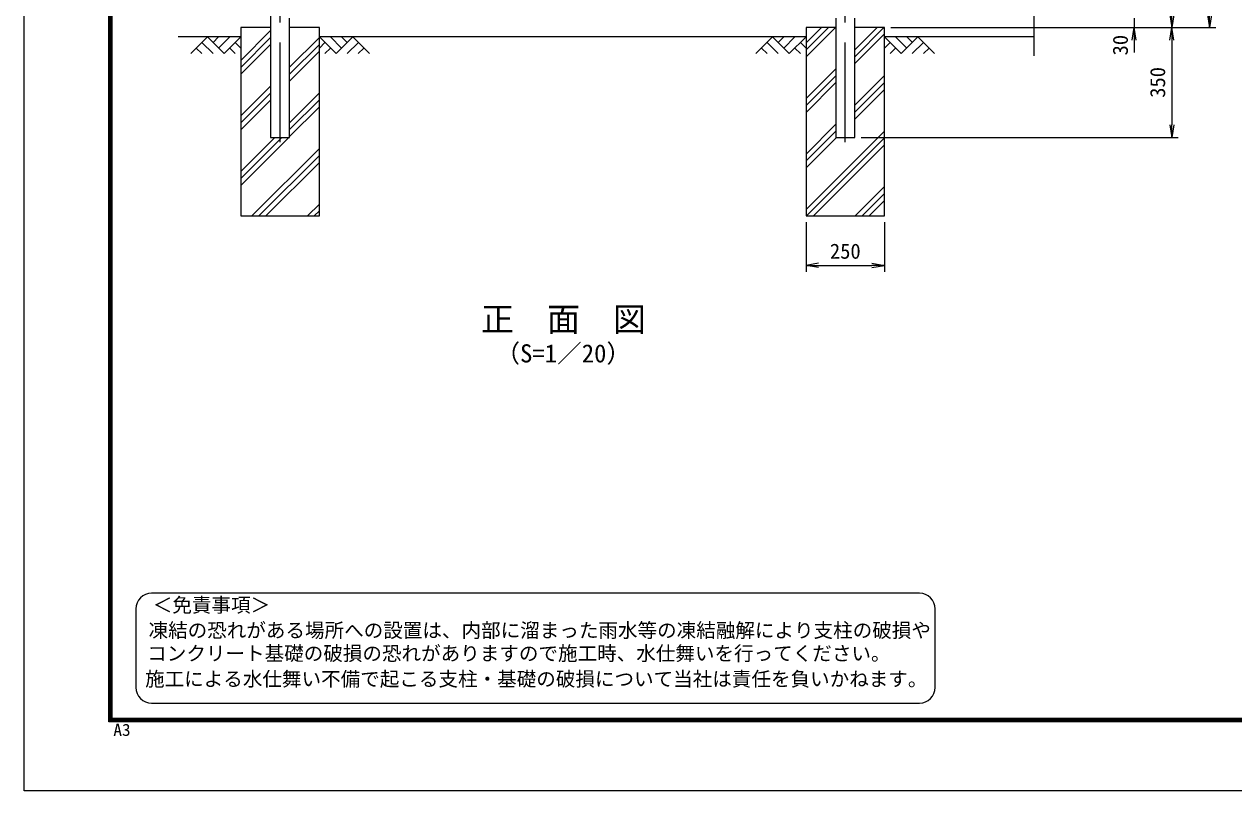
# Model space of a CAD drawing. Units: millimetres, scale not verified. Extents: x -4200 to 4200, y -2970 to 2970.
# Drawn here: x -4200 to -348, y -2970 to -530 of the extents above; entities that cross this region are included whole.
import ezdxf
from ezdxf.enums import TextEntityAlignment as Align

# ---------------------------------------------------------------- set-up
doc = ezdxf.new("R2010")
doc.units = ezdxf.units.MM
doc.header["$LTSCALE"] = 10
doc.linetypes.add('USER1', pattern=[50.8, 31.75, -6.35, 6.35, -6.35])
for name, color, linetype, lineweight in [('0-0_D-STR1', 1, 'Continuous', 25), ('0-2_D-BMK', 2, 'USER1', 13), ('0-4_D-STR-DIM', 7, 'Continuous', 13), ('0-5_0', 7, 'Continuous', 25), ('0-7_D-DCR-HCH', 7, 'Continuous', 13), ('0-8_D-STR4', 7, 'Continuous', 25), ('0-9_D-BGD', 7, 'Continuous', 25), ('0-B_D-TTL-TXT', 7, 'Continuous', 25), ('0-C_D-TTL', 7, 'Continuous', 25)]:
    doc.layers.add(name, color=color, linetype=linetype, lineweight=lineweight)
doc.styles.add('ＭＳ ゴシック', font='')
doc.styles.get('ＭＳ ゴシック').set_extended_font_data('MS Gothic')

# ---------------------------------------------------------------- blocks, each defined once
blk = doc.blocks.new('_Open')
at = {"layer": '0-5_0'}
blk.add_line((-10, 1.667), (0, 0), dxfattribs=at)
blk.add_lwpolyline([(-10, -1.667), (0, 0), (-10, 0)], dxfattribs=at)

msp = doc.modelspace()

# ---------------------------------------------------------------- linework, layer by layer
at = {"layer": '0-0_D-STR1'}
for points in [[(-3415.22, 1916.44), (-3415.22, -890), (-3354.72, -890), (-3354.72, -510)], [(-1615.22, -510), (-1615.22, -890), (-1554.72, -890), (-1554.72, -510)]]:
    msp.add_lwpolyline(points, dxfattribs=at)
at = {"layer": '0-2_D-BMK'}
for p, q in [((-3384.97, -905), (-3384.97, 1945)), ((-1584.97, -905), (-1584.97, 1945))]:
    msp.add_line(p, q, dxfattribs=at)
at = {"layer": '0-4_D-STR-DIM'}
for p, q in [((-984.97, 449.35), (-984.97, -630)), ((-664.97, -510), (-664.97, -540)), ((-1439.97, -540), (-644.97, -540)), ((-1439.97, -540), (-404.97, -540)), ((-1439.97, -540), (-524.97, -540)), ((-1439.97, -540), (-524.97, -540)), ((-664.97, -580), (-664.97, -620)), ((-544.97, -580), (-544.97, -850)), ((-1534.72, -890), (-524.97, -890)), ((-1709.97, -1160), (-1709.97, -1317.32)), ((-1459.97, -1160), (-1459.97, -1317.32)), ((-1669.97, -1297.32), (-1499.97, -1297.32))]:
    msp.add_line(p, q, dxfattribs=at)
at = {"layer": '0-7_D-DCR-HCH'}
for p, q in [((-3616.4, -570), (-3669.61, -623.21)), ((-3616.4, -570), (-3563.19, -623.21)), ((-3598.66, -587.74), (-3580.92, -570)), ((-3580.92, -605.47), (-3545.45, -570)), ((-3563.19, -623.21), (-3509.97, -570)), ((-3509.97, -644.79), (-3415.22, -550.04)), ((-3509.97, -666.89), (-3415.22, -572.14)), ((-3354.72, -666.32), (-3259.97, -571.57)), ((-3206.76, -623.21), (-3259.97, -570)), ((-3189.03, -605.47), (-3224.5, -570)), ((-3153.55, -570), (-3206.76, -623.21)), ((-3171.2, -587.83), (-3189.03, -570)), ((-3153.55, -570), (-3100.34, -623.21)), ((-1816.4, -570), (-1869.61, -623.21)), ((-1816.4, -570), (-1763.19, -623.21)), ((-1798.66, -587.74), (-1780.92, -570)), ((-1780.92, -605.47), (-1745.45, -570)), ((-1763.19, -623.21), (-1709.97, -570)), ((-1709.97, -633.53), (-1616.45, -540)), ((-1709.97, -611.43), (-1638.54, -540)), ((-1709.97, -589.33), (-1660.64, -540)), ((-1554.72, -632.96), (-1461.77, -540)), ((-1554.72, -610.86), (-1483.86, -540)), ((-1554.72, -655.05), (-1459.97, -560.3)), ((-1406.76, -623.21), (-1459.97, -570)), ((-1389.03, -605.47), (-1424.5, -570)), ((-1353.55, -570), (-1406.76, -623.21)), ((-1371.2, -587.83), (-1389.03, -570)), ((-1353.55, -570), (-1300.34, -623.21)), ((-3651.87, -605.47), (-3634.05, -623.21)), ((-3634.14, -587.74), (-3598.5, -623.21)), ((-3545.45, -605.47), (-3527.63, -623.21)), ((-3527.71, -587.74), (-3509.97, -605.39)), ((-3509.97, -688.98), (-3415.22, -594.23)), ((-3354.72, -688.41), (-3259.97, -593.66)), ((-3354.72, -710.51), (-3259.97, -615.76)), ((-3242.24, -587.74), (-3259.97, -605.39)), ((-3224.5, -605.47), (-3242.32, -623.21)), ((-3135.81, -587.74), (-3171.45, -623.21)), ((-3118.08, -605.47), (-3135.89, -623.21)), ((-1851.87, -605.47), (-1834.05, -623.21)), ((-1834.14, -587.74), (-1798.5, -623.21)), ((-1745.45, -605.47), (-1727.63, -623.21)), ((-1727.71, -587.74), (-1709.97, -605.39)), ((-1442.24, -587.74), (-1459.97, -605.39)), ((-1424.5, -605.47), (-1442.32, -623.21)), ((-1335.81, -587.74), (-1371.45, -623.21)), ((-1318.08, -605.47), (-1335.89, -623.21)), ((-1709.97, -766.11), (-1615.22, -671.36)), ((-1554.72, -787.64), (-1459.97, -692.89)), ((-3509.97, -821.57), (-3415.22, -726.82)), ((-1709.97, -788.21), (-1615.22, -693.46)), ((-1709.97, -810.3), (-1615.22, -715.55)), ((-1554.72, -809.73), (-1459.97, -714.98)), ((-3509.97, -843.66), (-3415.22, -748.91)), ((-3354.72, -843.09), (-3259.97, -748.34)), ((-3354.72, -865.19), (-3259.97, -770.44)), ((-1554.72, -831.83), (-1459.97, -737.08)), ((-3509.97, -865.76), (-3415.22, -771.01)), ((-3354.72, -887.29), (-3259.97, -792.54)), ((-1709.97, -942.89), (-1615.22, -848.14)), ((-1709.97, -1119.66), (-1459.97, -869.66)), ((-1709.97, -964.98), (-1615.22, -870.23)), ((-3509.97, -1042.54), (-3357.44, -890)), ((-3509.97, -1020.44), (-3379.53, -890)), ((-3509.97, -998.34), (-3401.63, -890)), ((-1709.97, -987.08), (-1612.89, -890)), ((-1708.21, -1140), (-1459.97, -891.76)), ((-1686.12, -1140), (-1459.97, -913.86)), ((-3474.85, -1140), (-3259.97, -925.12)), ((-3452.76, -1140), (-3259.97, -947.22)), ((-3430.66, -1140), (-3259.97, -969.31)), ((-1553.53, -1140), (-1459.97, -1046.44)), ((-1531.44, -1140), (-1459.97, -1068.54)), ((-3298.08, -1140), (-3259.97, -1101.9)), ((-1509.34, -1140), (-1459.97, -1090.63)), ((-3275.98, -1140), (-3259.97, -1123.99))]:
    msp.add_line(p, q, dxfattribs=at)
at = {"layer": '0-8_D-STR4'}
for p, q in [((-3415.22, -540), (-3509.97, -540)), ((-3259.97, -540), (-3354.72, -540)), ((-1459.97, -540), (-1554.72, -540))]:
    msp.add_line(p, q, dxfattribs=at)
for points in [[(-3509.97, -540), (-3509.97, -1140), (-3259.97, -1140), (-3259.97, -540)], [(-1615.22, -540), (-1709.97, -540), (-1709.97, -1140), (-1459.97, -1140), (-1459.97, -540)]]:
    msp.add_lwpolyline(points, dxfattribs=at)
at = {"layer": '0-9_D-BGD'}
for p, q in [((-3509.97, -570), (-3709.97, -570)), ((-1709.97, -570), (-3259.97, -570)), ((-984.97, -570), (-1459.97, -570))]:
    msp.add_line(p, q, dxfattribs=at)
at = {"layer": '0-B_D-TTL-TXT', "color": 2}
for p, q in [((-1348.55, -2340.97), (-3794.1, -2340.97)), ((-3844.1, -2390.97), (-3844.1, -2640.97)), ((-1298.55, -2640.97), (-1298.55, -2390.97)), ((-3794.1, -2690.97), (-1348.55, -2690.97))]:
    msp.add_line(p, q, dxfattribs=at)
for centre, start, end in [((-3794.1, -2390.97), 90, 180), ((-1348.55, -2390.97), 0, 90), ((-3794.1, -2640.97), 180, 270), ((-1348.55, -2640.97), 270, 0)]:
    msp.add_arc(centre, 50, start, end, dxfattribs=at)
at = {"layer": '0-C_D-TTL', "color": 2}
msp.add_lwpolyline([(-4200, 2970), (4200, 2970), (4200, -2970), (-4200, -2970)], close=True, dxfattribs=at)
at = {"layer": '0-C_D-TTL'}
for points in [[(-3930, 2750), (3930, 2750), (3930, -2750), (-3930, -2750)], [(-3927.5, 2747.5), (3927.5, 2747.5), (3927.5, -2747.5), (-3927.5, -2747.5)], [(-3925, 2745), (3925, 2745), (3925, -2745), (-3925, -2745)], [(-3922.5, 2742.5), (3922.5, 2742.5), (3922.5, -2742.5), (-3922.5, -2742.5)], [(-3920, 2740), (3920, 2740), (3920, -2740), (-3920, -2740)]]:
    msp.add_lwpolyline(points, close=True, dxfattribs=at)

# ---------------------------------------------------------------- block references
at = {"layer": '0-4_D-STR-DIM', "xscale": 4, "yscale": 4}
for p, rotation in [((-544.97, -540), 270), ((-424.97, -540), 270), ((-664.97, -540), 90), ((-544.97, -540), 90), ((-544.97, -890), 270), ((-1709.97, -1297.32), 180)]:
    msp.add_blockref('_Open', p, dxfattribs=dict(at, rotation=rotation))
msp.add_blockref('_Open', (-1459.97, -1297.32), dxfattribs=at)

# ---------------------------------------------------------------- texts
at = {"layer": '0-4_D-STR-DIM', "style": 'ＭＳ ゴシック'}
for s, p in [('30', (-670.58, -628.89)), ('350', (-551.72, -763.88))]:
    msp.add_text(s, height=48.09, rotation=90, dxfattribs=at).set_placement(p, align=Align.BOTTOM_LEFT)
msp.add_text('250', height=48.09, dxfattribs=at).set_placement((-1633.97, -1290.57), align=Align.BOTTOM_LEFT)
at = {"layer": '0-B_D-TTL-TXT', "style": 'ＭＳ ゴシック'}
for s, height, p in [('正\u3000面\u3000図', 76.98, (-2744.87, -1530.39)), ('（S=1／20）', 57.7, (-2699.39, -1623.59)), ('＜免責事項＞ \u3000\u3000', 45.67, (-3790.39, -2415.15)), ('凍結の恐れがある場所への設置は、内部に溜まった雨水等の凍結融解により支柱の破損や', 45.67, (-3803.92, -2495.65)), ('コンクリート基礎の破損の恐れがありますので施工時、水仕舞いを行ってください。', 45.67, (-3808.03, -2569.07)), ('施工による水仕舞い不備で起こる支柱・基礎の破損について当社は責任を負いかねます。 ', 45.67, (-3815.02, -2650.56))]:
    msp.add_text(s, height=height, dxfattribs=at).set_placement(p, align=Align.BOTTOM_LEFT)
at = {"layer": '0-C_D-TTL', "style": 'ＭＳ ゴシック', "width": 1.05}
msp.add_text('A3', height=38.49, dxfattribs=at).set_placement((-3916.09, -2806.81), align=Align.BOTTOM_LEFT)

doc.saveas('drawing.dxf')
